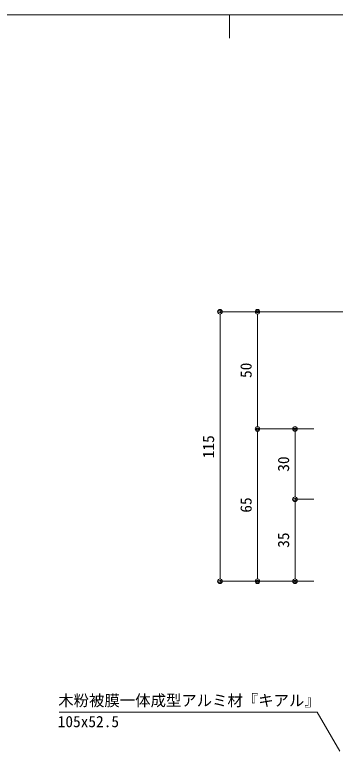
# Model space of a CAD drawing. Units: millimetres on the paper. Extents: x -401 to 401, y -279 to 279.
# Drawn here: x 87.7 to 156.1, y 121.6 to 278.7 of the extents above; entities that cross this region are included whole.
import ezdxf
from ezdxf.enums import TextEntityAlignment as Align

# ---------------------------------------------------------------- set-up
doc = ezdxf.new("R2010")
doc.units = ezdxf.units.MM
for name, color, linetype, lineweight in [('0-0_A-C01-補助線(非印刷)', 4, 'Continuous', 9), ('0-1_0-A01-枠A', 4, 'Continuous', 9), ('0-6_A-D01-RC', 4, 'Continuous', 9), ('0-B_A-B03-文字_書込_小', 7, 'Continuous', 9), ('0-C_0', 1, 'Continuous', 9), ('0-E_0-A11-寸法_詳細', 5, 'Continuous', 9)]:
    doc.layers.add(name, color=color, linetype=linetype, lineweight=lineweight)
doc.styles.add('ＭＳ ゴシック', font='')
doc.styles.get('ＭＳ ゴシック').set_extended_font_data('MS Gothic')

# ---------------------------------------------------------------- blocks, each defined once
blk = doc.blocks.new('_Dot')
at = {"layer": '0-C_0', "color": 7}
blk.add_line((-0.5, 0), (-1, 0), dxfattribs=at)
for radius in [0.5, 0.25]:
    blk.add_circle((0, 0), radius, dxfattribs=at)

msp = doc.modelspace()

# ---------------------------------------------------------------- linework, layer by layer
at = {"layer": '0-0_A-C01-補助線(非印刷)'}
msp.add_line((133.556, 278.667), (133.556, 273.667), dxfattribs=at)
at = {"layer": '0-1_0-A01-枠A'}
msp.add_line((-400.667, 278.667), (400.667, 278.667), dxfattribs=at)
at = {"layer": '0-6_A-D01-RC'}
msp.add_line((138.807, 215.323), (228.621, 215.323), dxfattribs=at)
at = {"layer": '0-B_A-B03-文字_書込_小'}
msp.add_lwpolyline([(157.041, 121.573), (152.221, 129.947), (97.208, 129.947)], dxfattribs=at)
at = {"layer": '0-E_0-A11-寸法_詳細'}
for p, q in [((151.512, 215.323), (131.512, 215.323)), ((151.512, 215.323), (139.512, 215.323)), ((131.512, 158.823), (131.512, 214.323)), ((139.512, 191.323), (139.512, 214.323)), ((151.512, 190.323), (139.512, 190.323)), ((151.512, 190.323), (139.512, 190.323)), ((151.512, 190.323), (147.512, 190.323)), ((139.512, 158.823), (139.512, 189.323)), ((147.512, 176.323), (147.512, 189.323)), ((151.512, 175.323), (147.512, 175.323)), ((151.512, 175.323), (147.512, 175.323)), ((147.512, 158.823), (147.512, 174.323)), ((151.512, 157.823), (131.512, 157.823)), ((151.512, 157.823), (139.512, 157.823)), ((151.512, 157.823), (147.512, 157.823))]:
    msp.add_line(p, q, dxfattribs=at)

# ---------------------------------------------------------------- block references
for p, rotation in [((131.512, 215.323), 90), ((139.512, 215.323), 90), ((139.512, 190.323), 270), ((139.512, 190.323), 90), ((147.512, 190.323), 90), ((147.512, 175.323), 270), ((147.512, 175.323), 90), ((131.512, 157.823), 270), ((139.512, 157.823), 270), ((147.512, 157.823), 270)]:
    msp.add_blockref('_Dot', p, dxfattribs=dict(at, rotation=rotation))

# ---------------------------------------------------------------- texts
at = {"layer": '0-B_A-B03-文字_書込_小', "style": 'ＭＳ ゴシック'}
for s, p in [('木粉被膜一体成型アルミ材『キアル』', (97.018, 130.484)), ('105x52.5', (96.891, 125.984))]:
    msp.add_text(s, height=2.405, dxfattribs=at).set_placement(p, align=Align.BOTTOM_LEFT)
at = {"layer": '0-E_0-A11-寸法_詳細', "style": 'ＭＳ ゴシック'}
for s, p in [('50', (138.975, 201.191)), ('115', (130.975, 184.072)), ('30', (146.975, 181.191)), ('65', (138.975, 172.455)), ('35', (146.975, 164.974))]:
    msp.add_text(s, height=2.405, rotation=90, dxfattribs=at).set_placement(p, align=Align.BOTTOM_LEFT)

doc.saveas('drawing.dxf')
